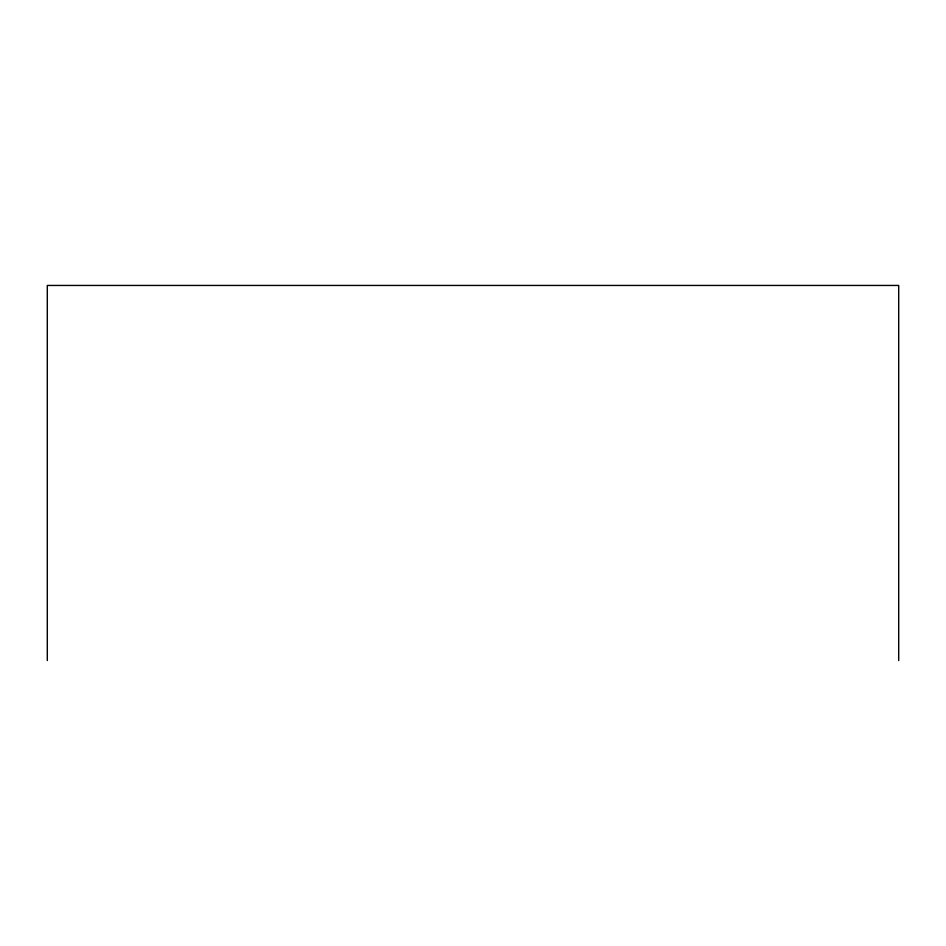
<?xml version="1.0" encoding="UTF-8"?>
<svg xmlns="http://www.w3.org/2000/svg" width="946" height="946" viewBox="0 0 946 946"><rect width="100%" height="100%" fill="white"/><g stroke="black" fill="none" stroke-linecap="round" stroke-linejoin="round"><path stroke-width="1.42" d="M898.7 660.556L898.7 285.444L47.3 285.444L47.3 660.556"/></g></svg>
